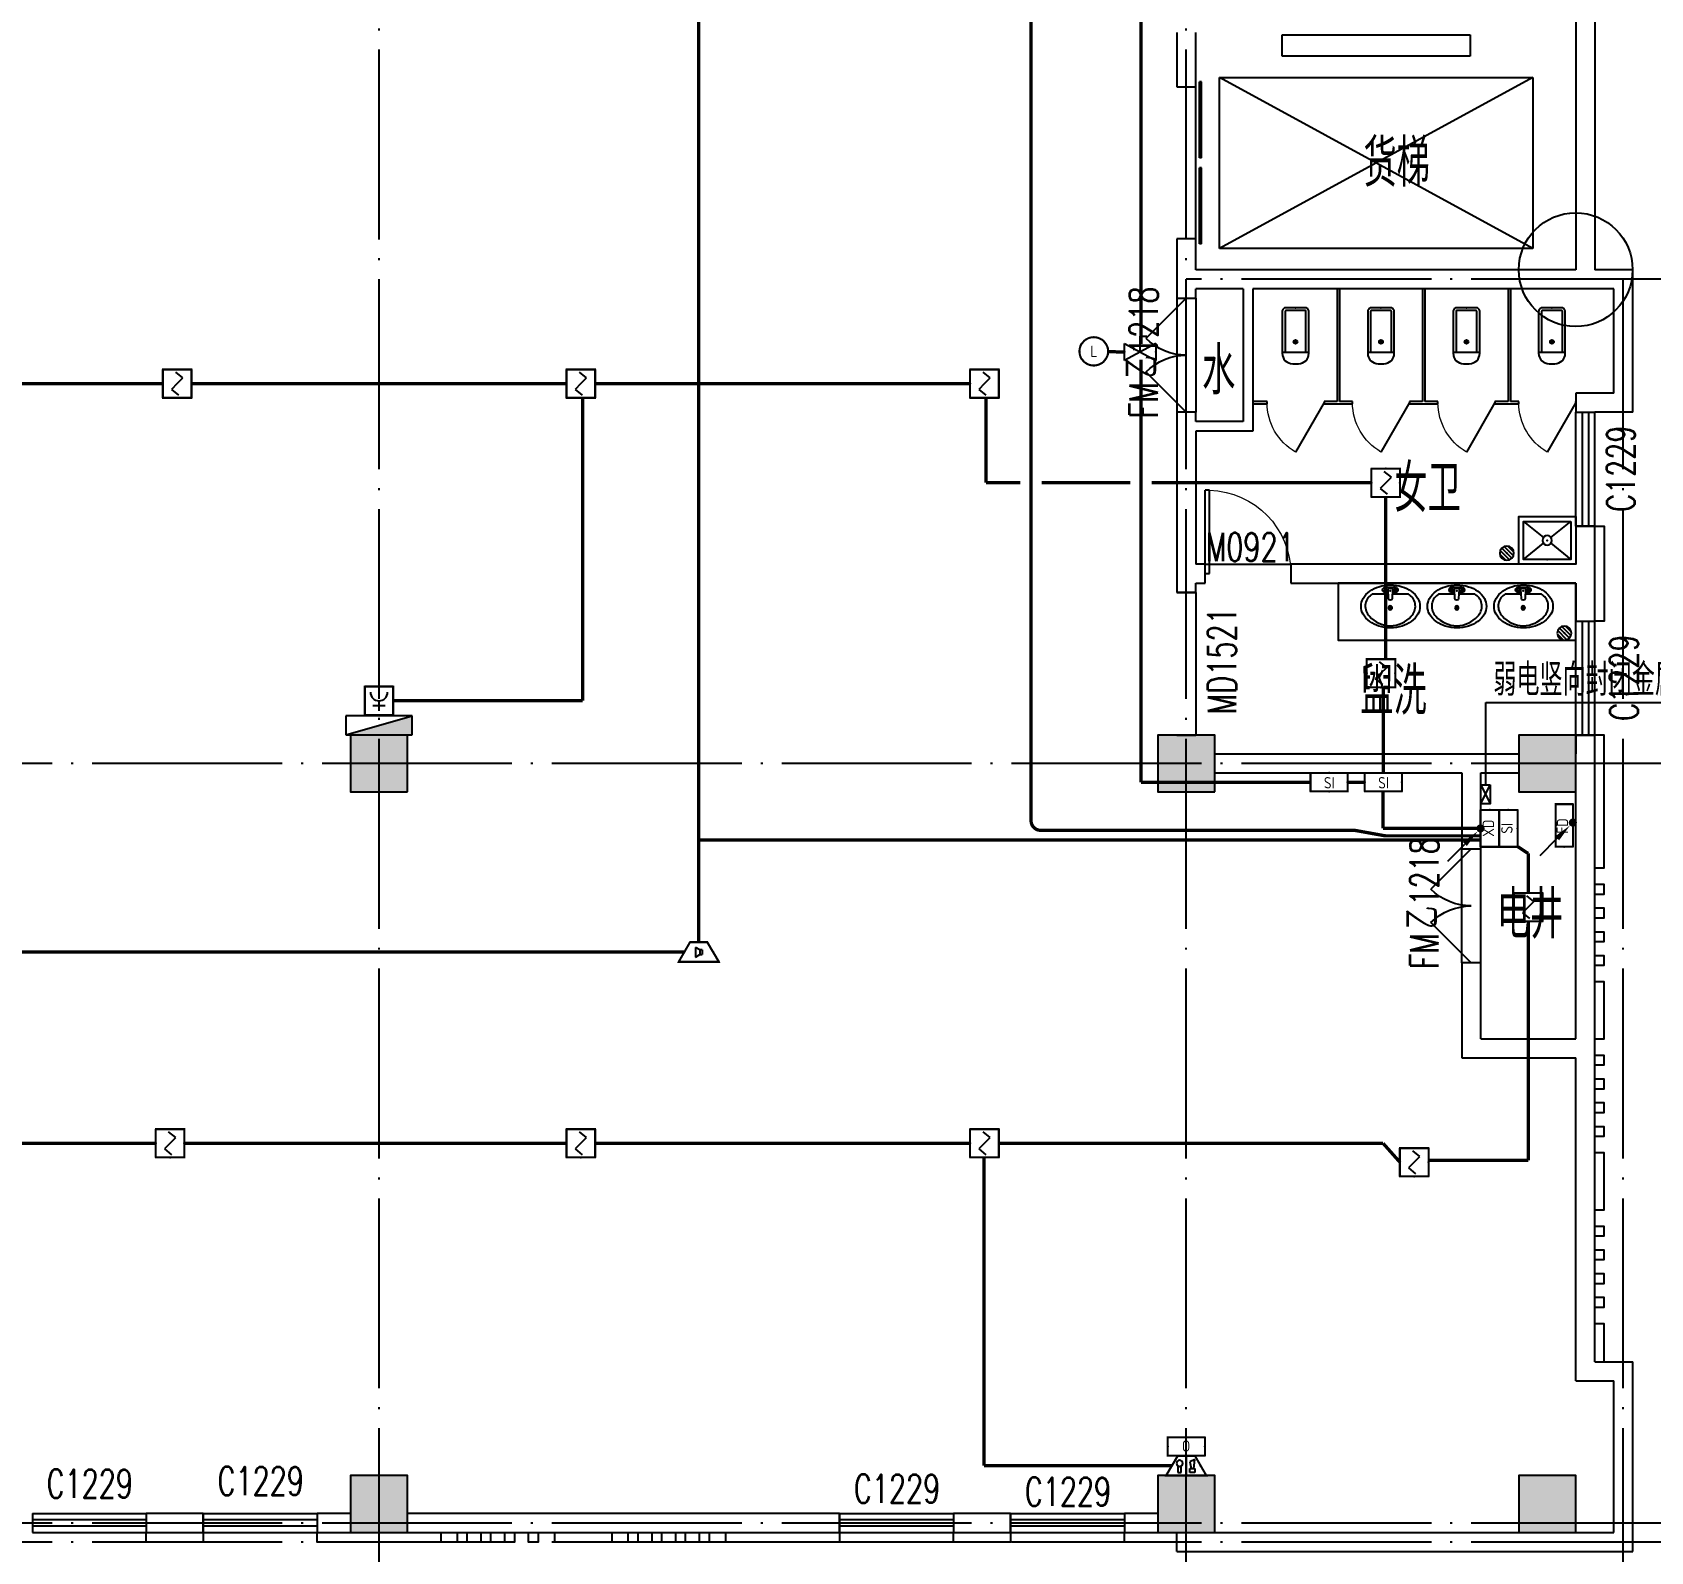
# Model space of a CAD drawing. Extents: x -124594 to 516503, y -3148 to 203159.
# Drawn here: x 299708 to 316747, y 17839 to 33839 of the extents above; entities that cross this region are included whole.
import ezdxf
from ezdxf.enums import TextEntityAlignment as Align

# ---------------------------------------------------------------- set-up
doc = ezdxf.new("R2010")
doc.units = 0
doc.header["$LTSCALE"] = 1000
doc.header["$MEASUREMENT"] = 0
doc.linetypes.add('DASH', pattern=[0.35, 0.25, -0.1])
doc.linetypes.add('DOTE', pattern=[2.42, 2, -0.2, 0.02, -0.2])
for name, color, linetype in [('COLUMN', 9, 'Continuous'), ('DOOR_FIRE', 4, 'Continuous'), ('DOOR_FIRE_TEXT', 7, 'Continuous'), ('EQUIP-消防', 3, 'Continuous'), ('EQUIP-通讯', 3, 'Continuous'), ('EQUIP_消火栓', 7, 'Continuous'), ('J-AXIS-轴线', 1, 'DOTE'), ('J-DOOR-窗', 8, 'Continuous'), ('J-DOOR-门', 8, 'Continuous'), ('J-FLOR-洞口', 4, 'Continuous'), ('J-FURN-厨卫', 253, 'Continuous'), ('J-STAIR-电梯', 142, 'Continuous'), ('J-WALL-墙体', 2, 'Continuous'), ('LATRINE', 8, 'Continuous'), ('LWIRE', 4, 'Continuous'), ('PUB_HATCH', 8, 'Continuous'), ('PUB_TEXT', 7, 'Continuous'), ('TEL_LEAD', 3, 'Continuous'), ('WINDOW_TEXT', 7, 'Continuous'), ('WIRE-消防', 222, 'Continuous'), ('WIRE-消防广播', 4, 'TG_BC'), ('WIRE-消防电话', 4, 'TG_F'), ('装饰柱', 7, 'Continuous')]:
    doc.layers.add(name, color=color, linetype=linetype)
doc.layers.add('建筑底图', color=8, linetype='Continuous', lineweight=5)
doc.styles.add('_TCH_DIM', font='SIMPLEX', dxfattribs={"bigfont": 'GBCBIG'})
doc.styles.add('_TCH_WINDOW', font='SIMPLEX', dxfattribs={"height": 3.5, "bigfont": 'GBCBIG'})
doc.styles.add('_TEL_ATTDEF', font='GBENOR', dxfattribs={"width": 0.8, "height": 3, "bigfont": 'GBCBIG'})
doc.styles.add('_TEL_DIM', font='SIMPLEX', dxfattribs={"width": 0.8, "height": 3.5, "bigfont": 'HZTXT'})
doc.styles.add('HZ', font='simplex.shx', dxfattribs={"width": 0.7, "bigfont": 'hztxt.shx'})
doc.styles.get("Standard").update_dxf_attribs({"font": 'gbenor.shx', "bigfont": 'gbcbig.shx'})
doc.styles.add('TG_LINETYPE', font='SIMPLEX', dxfattribs={"width": 0.8, "height": 3, "bigfont": 'HZTXT'})
doc.linetypes.add('TG_BC', pattern='A,2,-0.85,["BC",TG_LINETYPE,S=0.1,R=0,X=-0.65,Y=-0.15],0', length=2.85)
doc.linetypes.add('TG_F', pattern='A,2,-0.4,["F",TG_LINETYPE,S=0.1,R=0,X=-0.28,Y=-0.15],0', length=2.4)

# ---------------------------------------------------------------- blocks, each defined once
blk = doc.blocks.new('$DorLib2D$00000116')
at = {"color": 0}
for p, q in [((-0.5, 0), (-0.146, 0.354)), ((0.5, 0), (0.146, 0.354))]:
    blk.add_line(p, q, dxfattribs=at)
for centre, start, end in [((-0.5, 0), 0, 45), ((0.5, 0), 135, 180)]:
    blk.add_arc(centre, 0.5, start, end, dxfattribs=at)
blk = doc.blocks.new('_FZH')
blk.add_lwpolyline([(-0.5, -0.5), (0.5, -0.5), (0.5, 0.5), (-0.5, 0.5)], close=True)
at = {"layer": 'PUB_HATCH'}
blk.add_solid([(-0.5, -0.5), (0.5, -0.5), (-0.5, 0.5), (0.5, 0.5)], dxfattribs=at)
blk = doc.blocks.new('$TCHSYS$WIN2D')
for p, q in [((-0.5, 0.5), (0.5, 0.5)), ((-0.5, 0.5), (-0.5, -0.5)), ((0.5, 0.5), (0.5, -0.5)), ((0.5, 0.167), (-0.5, 0.167)), ((0.5, -0.167), (-0.5, -0.167)), ((-0.5, -0.5), (0.5, -0.5))]:
    blk.add_line(p, q)
blk = doc.blocks.new('$DORLIB2D$00000127')
at = {"color": 0}
for points in [[(-0.533, 0.795), (-0.533, 0.69)], [(-0.033, 0.795), (-0.533, 0.795)], [(-0.033, 0.795), (-0.033, 0.69)], [(0.533, 0.795), (0.033, 0.795)], [(0.033, 0.795), (0.033, 0.69)], [(0.533, 0.795), (0.533, 0.69)], [(-0.033, 0.69), (-0.533, 0.69)], [(0.533, 0.69), (0.033, 0.69)], [(0.5, 0.5), (-0.5, 0.5)]]:
    blk.add_lwpolyline(points, dxfattribs=at)
blk = doc.blocks.new('$DorLib2D$00000001')
for p, q in [((0.45, 0.975), (0.5, 0.975)), ((0.45, 0), (0.45, 0.975)), ((0.5, 0), (0.5, 0.975)), ((0.5, 0), (0.45, 0))]:
    blk.add_line(p, q)
at = {"lineweight": 13}
blk.add_arc((0.475, 0), 0.975, 91.4693, 180, dxfattribs=at)
blk = doc.blocks.new('$lvtry$00000196')
at = {"color": 0}
for points in [[(219, -385, 0.106486), (289, -308, 0.130324), (310, -225, 0.130324), (289, -143, 0.106486), (219, -66, 0.084172), (123, -18, 0.073176), (0, 0, 0.073176), (-123, -18, 0.084172), (-219, -66, 0.106486), (-289, -143, 0.130324), (-310, -225, 0.130324), (-289, -308, 0.106486), (-219, -385, 0.084172), (-123, -433, 0.073176), (0, -451, 0.073176), (123, -433, 0.084172)], [(-22, -44), (-17, -142, 1), (21, -142), (26, -44, 0.493794)]]:
    blk.add_lwpolyline(points, format="xyb", close=True, dxfattribs=at)
for points in [[(-218, -329, -0.467303), (-199, -103, -0.154885), (-179, -96), (-17, -96, -0.154885)], [(21, -96), (183, -96, -0.154885), (203, -103, -0.467303), (222, -329, -0.210278), (2, -430, -0.210278), (-218, -329, -0.467303)]]:
    blk.add_lwpolyline(points, format="xyb", dxfattribs=at)
for points in [[(-52, -25), (56, -25)], [(-52, -78), (-20, -78)], [(24, -78), (56, -78)]]:
    blk.add_lwpolyline(points, dxfattribs=at)
for centre, radius in [((-52, -52), 19.4), ((-52, -52), 12.6), ((56, -52), 19.4), ((56, -52), 12.6), ((2, -241), 19.7), ((2, -241), 14.7)]:
    blk.add_circle(centre, radius, dxfattribs=at)
for centre, start, end in [((-52, -52), 90, 270), ((56, -52), 270, 90)]:
    blk.add_arc(centre, 26.5, start, end, dxfattribs=at)
for p in [(2, -62), (2, -241)]:
    blk.add_point(p, dxfattribs=at)
blk = doc.blocks.new('$lvtry$00000171')
for p, q in [((-74, 11), (-11, 74)), ((-70, -27), (27, 70)), ((-53, -53), (53, 53)), ((-27, -70), (70, 27)), ((11, -74), (74, -11))]:
    blk.add_line(p, q)
blk.add_circle((0, 0), 75)
blk.add_point((0, 0))
blk = doc.blocks.new('$lvtry$00000191')
at = {"color": 0}
for p, q in [((-250, -50, 0), (-39, -219, 0)), ((39, -219, 0), (250, -50, 0)), ((-250, -450, 0), (-39, -281, 0)), ((39, -281, 0), (250, -450, 0))]:
    blk.add_line(p, q, dxfattribs=at)
at = {"color": 0, "elevation": 0}
for points in [[(300, -500), (300, 0), (-300, 0), (-300, -500)], [(250, -450), (250, -50), (-250, -50), (-250, -450)]]:
    blk.add_lwpolyline(points, close=True, dxfattribs=at)
at = {"color": 0}
blk.add_circle((0, -250, 0), 50, dxfattribs=at)
for p in [(0, -50, 0), (0, -250, 0)]:
    blk.add_point(p, dxfattribs=at)
blk = doc.blocks.new('$lvtry$00000202')
at = {"color": 0}
for p, q in [((-110, -40, 0), (-110, -470, 0)), ((100, -30, 0), (-100, -30, 0)), ((110, -470, 0), (110, -40, 0)), ((140, -470, 0), (-140, -470, 0))]:
    blk.add_line(p, q, dxfattribs=at)
at = {"color": 0, "elevation": 0}
blk.add_lwpolyline([(140, -40, 0.414214), (100, 0), (-100, 0, 0.414214), (-140, -40), (-140, -480, 0.414214), (-30, -590), (30, -590, 0.414214), (140, -480)], format="xyb", close=True, dxfattribs=at)
at = {"color": 0}
blk.add_circle((0, -359, 0), 20, dxfattribs=at)
for centre, start, end in [((-100, -40, 0), 90, 180), ((100, -40, 0), 0, 90)]:
    blk.add_arc(centre, 10, start, end, dxfattribs=at)
for p in [(0, 0, 0), (0, -359, 0)]:
    blk.add_point(p, dxfattribs=at)
blk = doc.blocks.new('$TCHSYS$APDOOR2D')
blk.add_line((0.5, 0), (0, 0.866))
at = {"lineweight": 13}
blk.add_arc((0.5, 0), 1, 120, 180, dxfattribs=at)
blk = doc.blocks.new('HASGGEWS')
at = {"layer": 'DOOR_FIRE', "color": 8}
for p, q in [((314758.3, 100690.8, 300), (314758.3, 101890.8, 300)), ((314958.3, 100690.8, 300), (314958.3, 101890.8, 300))]:
    blk.add_line(p, q, dxfattribs=at)
at = {"layer": 'J-AXIS-轴线', "color": 8}
for p, q in [((303358.3, 93790.8), (303358.3, 119790.8)), ((311858.3, 93790.8), (311858.3, 119790.8)), ((316858.3, 107890.8), (311858.3, 107890.8)), ((316458.3, 93790.8), (316458.3, 107890.8)), ((316858.3, 102790.8), (268358.3, 102790.8)), ((316858.3, 94790.8), (268358.3, 94790.8)), ((316858.3, 94590.8), (268358.3, 94590.8))]:
    blk.add_line(p, q, dxfattribs=at)
at = {"layer": 'J-DOOR-窗', "color": 8}
for p, q in [((311758.3, 107690.8, 300), (311758.3, 106490.8, 300)), ((311958.3, 107690.8, 300), (311958.3, 106490.8, 300))]:
    blk.add_line(p, q, dxfattribs=at)
at = {"layer": 'J-DOOR-门', "color": 8}
blk.add_line((312058.3, 104890.8), (312958.3, 104890.8), dxfattribs=at)
at = {"layer": 'J-FLOR-洞口', "color": 8, "linetype": 'DASH'}
for p, q in [((311958.3, 104590.8), (311758.3, 104590.8)), ((311758.3, 103090.8), (311958.3, 103090.8))]:
    blk.add_line(p, q, dxfattribs=at)
at = {"layer": 'J-FLOR-洞口', "color": 8}
blk.add_line((311958.3, 104590.8), (311958.3, 103090.8), dxfattribs=at)
at = {"layer": 'J-FURN-厨卫', "color": 8}
blk.add_lwpolyline([(315958.3, 104690.8), (313458.3, 104690.8), (313458.3, 104090.8), (315958.3, 104090.8)], close=True, dxfattribs=at)
at = {"layer": 'J-STAIR-电梯', "color": 8}
for p, q in [((312868.3, 110240.8), (312868.3, 110465.8)), ((312868.3, 110465.8), (314848.3, 110465.8)), ((314848.3, 110465.8), (314848.3, 110240.8)), ((314848.3, 110240.8), (312868.3, 110240.8)), ((312208.3, 108215.8), (312208.3, 110015.8)), ((312208.3, 110015.8), (315508.3, 110015.8)), ((315508.3, 110015.8), (312208.3, 108215.8)), ((315508.3, 108215.8), (312208.3, 110015.8)), ((315508.3, 110015.8), (315508.3, 108215.8)), ((315508.3, 108215.8), (312208.3, 108215.8))]:
    blk.add_line(p, q, dxfattribs=at)
at = {"layer": 'J-WALL-墙体', "color": 8}
for p, q in [((316158.3, 110790.8), (316158.3, 107990.8)), ((315958.3, 110690.8), (315958.3, 107990.8)), ((311758.3, 110490.8), (311758.3, 109915.8)), ((311958.3, 109915.8), (311958.3, 110490.8)), ((311758.3, 109915.8), (311958.3, 109915.8)), ((311958.3, 108315.8), (311758.3, 108315.8)), ((311758.3, 108315.8), (311758.3, 107890.8)), ((311958.3, 107990.8), (311958.3, 108315.8)), ((311758.3, 107890.8), (311758.3, 107690.8)), ((312458.3, 107990.8), (311958.3, 107990.8)), ((315958.3, 107990.8), (312458.3, 107990.8)), ((316558.3, 107990.8), (316158.3, 107990.8)), ((316558.3, 106490.8), (316558.3, 107990.8)), ((311758.3, 107690.8), (311958.3, 107690.8)), ((311958.3, 107690.8), (311958.3, 107790.8)), ((312458.3, 107790.8), (311958.3, 107790.8)), ((312458.3, 107790.8), (312458.3, 106390.8)), ((316058.3, 107790.8), (312558.3, 107790.8)), ((312558.3, 107790.8), (312558.3, 106290.8)), ((316358.3, 107790.8), (316058.3, 107790.8)), ((316358.3, 106690.8), (316358.3, 107790.8)), ((316358.3, 106690.8), (315958.3, 106690.8)), ((315958.3, 106690.8), (315958.3, 106490.8)), ((311958.3, 106490.8), (311758.3, 106490.8)), ((311758.3, 106490.8), (311758.3, 106390.8)), ((311758.3, 106390.8), (311758.3, 104790.8)), ((311958.3, 106390.8), (311958.3, 106490.8)), ((312458.3, 106390.8), (311958.3, 106390.8)), ((315958.3, 106490.8), (316158.3, 106490.8)), ((316558.3, 106490.8), (316158.3, 106490.8)), ((312558.3, 106290.8), (311958.3, 106290.8)), ((311958.3, 106290.8), (311958.3, 104890.8)), ((316158.3, 105290.8), (315958.3, 105290.8)), ((315958.3, 105290.8), (315958.3, 104890.8)), ((316158.3, 104790.8), (316158.3, 105290.8)), ((311758.3, 104790.8), (311758.3, 104590.8)), ((312058.3, 104890.8), (311958.3, 104890.8)), ((312058.3, 104690.8), (312058.3, 104890.8)), ((315958.3, 104890.8), (312958.3, 104890.8)), ((312958.3, 104890.8), (312958.3, 104690.8)), ((316158.3, 104290.8), (316158.3, 104790.8)), ((311958.3, 104690.8), (312058.3, 104690.8)), ((311958.3, 104590.8), (311958.3, 104690.8)), ((312958.3, 104690.8), (315958.3, 104690.8)), ((315958.3, 104690.8), (315958.3, 104290.8)), ((311758.3, 104590.8), (311958.3, 104590.8)), ((315958.3, 104290.8), (316158.3, 104290.8)), ((316158.3, 103090.8), (315958.3, 103090.8)), ((315958.3, 103090.8), (315958.3, 102890.8)), ((316158.3, 102790.8), (316158.3, 103090.8)), ((312158.3, 102890.8), (314858.3, 102890.8)), ((314858.3, 102890.8), (315358.3, 102890.8)), ((316158.3, 99790.8), (316158.3, 102790.8)), ((312158.3, 102690.8), (314758.3, 102690.8)), ((314758.3, 102690.8), (314758.3, 101890.8)), ((314958.3, 101890.8), (314958.3, 102690.8)), ((314958.3, 102690.8), (315358.3, 102690.8)), ((315958.3, 99890.8), (315958.3, 102690.8)), ((314758.3, 101890.8), (314958.3, 101890.8)), ((314958.3, 100690.8), (314758.3, 100690.8)), ((314758.3, 100690.8), (314758.3, 99690.8)), ((314958.3, 99890.8), (314958.3, 100690.8)), ((314958.3, 99890.8), (315958.3, 99890.8)), ((314758.3, 99690.8), (315958.3, 99690.8)), ((315958.3, 96290.8), (315958.3, 99690.8)), ((316158.3, 96490.8), (316158.3, 99790.8)), ((316158.3, 96490.8), (316558.3, 96490.8)), ((316558.3, 94490.8), (316558.3, 96490.8)), ((315958.3, 96290.8), (316358.3, 96290.8)), ((316358.3, 94690.8), (316358.3, 96290.8)), ((301508.3, 94890.8), (300908.3, 94890.8)), ((300908.3, 94890.8), (300908.3, 94690.8)), ((301508.3, 94690.8), (301508.3, 94890.8)), ((303058.3, 94890.8), (302708.3, 94890.8)), ((302708.3, 94890.8), (302708.3, 94690.8)), ((308208.3, 94890.8), (303658.3, 94890.8)), ((308208.3, 94690.8), (308208.3, 94890.8)), ((310008.3, 94890.8), (309408.3, 94890.8)), ((309408.3, 94890.8), (309408.3, 94690.8)), ((310008.3, 94690.8), (310008.3, 94890.8)), ((311558.3, 94890.8), (311208.3, 94890.8)), ((311208.3, 94890.8), (311208.3, 94690.8)), ((300908.3, 94690.8), (301508.3, 94690.8)), ((302708.3, 94690.8), (303058.3, 94690.8)), ((303658.3, 94690.8), (308208.3, 94690.8)), ((309408.3, 94690.8), (310008.3, 94690.8)), ((311208.3, 94690.8), (311558.3, 94690.8)), ((311758.3, 94490.8), (311758.3, 94690.8)), ((311958.3, 94690.8), (316358.3, 94690.8)), ((311758.3, 94490.8), (316558.3, 94490.8))]:
    blk.add_line(p, q, dxfattribs=at)
at = {"layer": 'LATRINE', "color": 8}
for p, q in [((313445.8, 107790.8), (313445.8, 106603.3)), ((313470.8, 107790.8), (313445.8, 107790.8)), ((313470.8, 107790.8), (313470.8, 106603.3)), ((314345.8, 107790.8), (314345.8, 106603.3)), ((314370.8, 107790.8), (314345.8, 107790.8)), ((314370.8, 107790.8), (314370.8, 106603.3)), ((315245.8, 107790.8), (315245.8, 106603.3)), ((315270.8, 107790.8), (315245.8, 107790.8)), ((315270.8, 107790.8), (315270.8, 106603.3)), ((312708.3, 106603.3), (312558.3, 106603.3)), ((312558.3, 106603.3), (312558.3, 106578.3)), ((312558.3, 106578.3), (312708.3, 106578.3)), ((312708.3, 106578.3), (312708.3, 106603.3)), ((313445.8, 106603.3), (313308.3, 106603.3)), ((313308.3, 106603.3), (313308.3, 106578.3)), ((313308.3, 106578.3), (313458.3, 106578.3)), ((313458.3, 106578.3), (313608.3, 106578.3)), ((313608.3, 106603.3), (313470.8, 106603.3)), ((313608.3, 106578.3), (313608.3, 106603.3)), ((314345.8, 106603.3), (314208.3, 106603.3)), ((314208.3, 106603.3), (314208.3, 106578.3)), ((314208.3, 106578.3), (314358.3, 106578.3)), ((314358.3, 106578.3), (314508.3, 106578.3)), ((314508.3, 106603.3), (314370.8, 106603.3)), ((314508.3, 106578.3), (314508.3, 106603.3)), ((315245.8, 106603.3), (315108.3, 106603.3)), ((315108.3, 106603.3), (315108.3, 106578.3)), ((315108.3, 106578.3), (315258.3, 106578.3)), ((315258.3, 106578.3), (315358.3, 106578.3)), ((315358.3, 106603.3), (315270.8, 106603.3)), ((315358.3, 106578.3), (315358.3, 106603.3)), ((315958.3, 106578.3), (315958.3, 106603.3))]:
    blk.add_line(p, q, dxfattribs=at)
at = {"layer": '装饰柱', "color": 8}
for points in [[(316158.3, 105290.8), (316258.3, 105290.8), (316258.3, 104290.8), (316158.3, 104290.8)], [(316158.3, 101690.8), (316258.3, 101690.8), (316258.3, 103090.8), (316158.3, 103090.8)], [(316158.3, 101415.8), (316258.3, 101415.8), (316258.3, 101515.8), (316158.3, 101515.8)], [(316158.3, 101165.8), (316258.3, 101165.8), (316258.3, 101265.8), (316158.3, 101265.8)], [(316158.3, 100915.8), (316258.3, 100915.8), (316258.3, 101015.8), (316158.3, 101015.8)], [(316158.3, 100665.8), (316258.3, 100665.8), (316258.3, 100765.8), (316158.3, 100765.8)], [(316158.3, 99890.8), (316258.3, 99890.8), (316258.3, 100490.8), (316158.3, 100490.8)], [(316158.3, 99890.8), (316258.3, 99890.8), (316258.3, 100290.8), (316258.3, 100290.8)], [(316158.3, 99615.8), (316258.3, 99615.8), (316258.3, 99715.8), (316158.3, 99715.8)], [(316158.3, 99365.8), (316258.3, 99365.8), (316258.3, 99465.8), (316158.3, 99465.8)], [(316158.3, 99115.8), (316258.3, 99115.8), (316258.3, 99215.8), (316158.3, 99215.8)], [(316158.3, 98865.8), (316258.3, 98865.8), (316258.3, 98965.8), (316158.3, 98965.8)], [(316158.3, 98090.8), (316258.3, 98090.8), (316258.3, 98690.8), (316158.3, 98690.8)], [(316158.3, 97815.8), (316258.3, 97815.8), (316258.3, 97915.8), (316158.3, 97915.8)], [(316158.3, 97565.8), (316258.3, 97565.8), (316258.3, 97665.8), (316158.3, 97665.8)], [(316158.3, 97315.8), (316258.3, 97315.8), (316258.3, 97415.8), (316158.3, 97415.8)], [(316158.3, 97065.8), (316258.3, 97065.8), (316258.3, 97165.8), (316158.3, 97165.8)], [(316258.3, 96490.8), (316258.3, 96890.8), (316158.3, 96890.8)], [(301508.3, 94690.8), (301508.3, 94590.8), (300908.3, 94590.8), (300908.3, 94690.8)], [(304008.3, 94690.8), (304008.3, 94590.8), (302708.3, 94590.8), (302708.3, 94690.8)], [(304283.3, 94690.8), (304283.3, 94590.8), (304183.3, 94590.8), (304183.3, 94690.8)], [(304533.3, 94690.8), (304533.3, 94590.8), (304433.3, 94590.8), (304433.3, 94690.8)], [(304783.3, 94690.8), (304783.3, 94590.8), (304683.3, 94590.8), (304683.3, 94690.8)], [(305033.3, 94690.8), (305033.3, 94590.8), (304933.3, 94590.8), (304933.3, 94690.8)], [(305808.3, 94690.8), (305808.3, 94590.8), (305208.3, 94590.8), (305208.3, 94690.8)], [(306083.3, 94690.8), (306083.3, 94590.8), (305983.3, 94590.8), (305983.3, 94690.8)], [(306333.3, 94690.8), (306333.3, 94590.8), (306233.3, 94590.8), (306233.3, 94690.8)], [(306583.3, 94690.8), (306583.3, 94590.8), (306483.3, 94590.8), (306483.3, 94690.8)], [(306833.3, 94690.8), (306833.3, 94590.8), (306733.3, 94590.8), (306733.3, 94690.8)], [(308208.3, 94690.8), (308208.3, 94590.8), (307008.3, 94590.8), (307008.3, 94690.8)], [(310008.3, 94690.8), (310008.3, 94590.8), (309408.3, 94590.8), (309408.3, 94690.8)], [(311758.3, 94590.8), (311758.3, 94590.8), (311208.3, 94590.8), (311208.3, 94690.8)]]:
    blk.add_lwpolyline(points, dxfattribs=at)
at = {"layer": 'COLUMN', "color": 8, "xscale": 600, "yscale": 600, "zscale": 600, "rotation": 90}
for p in [(303358.3, 102790.8), (311858.3, 102790.8), (315658.3, 102790.8), (303358.3, 94990.8), (311858.3, 94990.8), (315658.3, 94990.8)]:
    blk.add_blockref('_FZH', p, dxfattribs=at)
at = {"layer": 'DOOR_FIRE', "color": 8, "xscale": -1200, "yscale": 1200, "zscale": 200, "rotation": 90}
blk.add_blockref('$DorLib2D$00000116', (314858.3, 101290.8), dxfattribs=at)
at = {"layer": 'J-DOOR-窗', "color": 8, "xscale": 1200, "yscale": -1200, "zscale": 200, "rotation": 270}
blk.add_blockref('$DorLib2D$00000116', (311858.3, 107090.8), dxfattribs=at)
at = {"layer": 'J-DOOR-窗', "color": 8}
ref = blk.add_blockref('$TCHSYS$WIN2D', (316058.3, 105890.8), dxfattribs=dict(at, xscale=1200, yscale=200, zscale=200, rotation=90))
ref.add_attrib('A', 'C1229', (316582.1, 105440.8), dxfattribs={"layer": 'WINDOW_TEXT', "color": 8, "height": 297.5, "rotation": 90, "style": '_TCH_WINDOW', "width": 0.705882})
ref = blk.add_blockref('$TCHSYS$WIN2D', (316058.3, 103690.8), dxfattribs=dict(at, xscale=1200, yscale=200, zscale=200, rotation=90))
ref.add_attrib('A', 'C1229', (316615.4, 103240.8), dxfattribs={"layer": 'WINDOW_TEXT', "color": 8, "height": 297.5, "rotation": 90, "style": '_TCH_WINDOW', "width": 0.705882})
ref = blk.add_blockref('$TCHSYS$WIN2D', (300308.3, 94790.8), dxfattribs=dict(at, xscale=1200, yscale=200, zscale=200))
ref.add_attrib('A', 'C1229', (299858.3, 95057.7), dxfattribs={"layer": 'WINDOW_TEXT', "color": 8, "height": 297.5, "style": '_TCH_WINDOW', "width": 0.705882})
ref = blk.add_blockref('$TCHSYS$WIN2D', (302108.3, 94790.8), dxfattribs=dict(at, xscale=1200, yscale=200, zscale=200))
ref.add_attrib('A', 'C1229', (301658.3, 95086.4), dxfattribs={"layer": 'WINDOW_TEXT', "color": 8, "height": 297.5, "style": '_TCH_WINDOW', "width": 0.705882})
ref = blk.add_blockref('$TCHSYS$WIN2D', (308808.3, 94790.8), dxfattribs=dict(at, xscale=1200, yscale=200, zscale=200))
ref.add_attrib('A', 'C1229', (308358.3, 95005.2), dxfattribs={"layer": 'WINDOW_TEXT', "color": 8, "height": 297.5, "style": '_TCH_WINDOW', "width": 0.705882})
ref = blk.add_blockref('$TCHSYS$WIN2D', (310608.3, 94790.8), dxfattribs=dict(at, xscale=1200, yscale=200, zscale=200))
ref.add_attrib('A', 'C1229', (310158.3, 94973.1), dxfattribs={"layer": 'WINDOW_TEXT', "color": 8, "height": 297.5, "style": '_TCH_WINDOW', "width": 0.705882})
at = {"layer": 'J-DOOR-门', "color": 8, "xscale": 1600, "yscale": 200, "zscale": 200, "rotation": 270}
blk.add_blockref('$DORLIB2D$00000127', (311858.3, 109115.8), dxfattribs=at)
at = {"layer": 'J-DOOR-门', "color": 8}
ref = blk.add_blockref('$DorLib2D$00000001', (312508.3, 104790.8), dxfattribs=dict(at, xscale=-900, yscale=900, zscale=200))
ref.add_attrib('A', 'M0921', (312063.3, 104921.4), dxfattribs={"layer": 'WINDOW_TEXT', "color": 8, "height": 297.5, "style": '_TCH_WINDOW', "width": 0.705882})
at = {"layer": 'J-FURN-厨卫', "color": 8}
for p in [(313008.3, 107590.8), (313908.3, 107590.8), (314808.3, 107590.8), (315708.3, 107590.8)]:
    blk.add_blockref('$lvtry$00000202', p, dxfattribs=at)
at = {"layer": 'J-FURN-厨卫', "color": 8, "yscale": -1}
blk.add_blockref('$lvtry$00000191', (315658.3, 104890.8), dxfattribs=at)
at = {"layer": 'J-FURN-厨卫', "color": 8, "yscale": -1, "rotation": 180}
for name, p in [('$lvtry$00000171', (315233.1, 105005.7)), ('$lvtry$00000196', (314008.3, 104670.8)), ('$lvtry$00000196', (314708.3, 104670.8)), ('$lvtry$00000196', (315408.3, 104670.8)), ('$lvtry$00000171', (315839.6, 104162.9))]:
    blk.add_blockref(name, p, dxfattribs=at)
at = {"layer": 'LATRINE', "color": 8, "xscale": 600, "yscale": -600, "zscale": 25}
for p in [(313008.3, 106590.8), (313908.3, 106590.8), (314808.3, 106590.8), (315658.3, 106590.8)]:
    blk.add_blockref('$TCHSYS$APDOOR2D', p, dxfattribs=at)
at = {"layer": 'DOOR_FIRE_TEXT', "color": 8, "style": '_TCH_WINDOW', "width": 0.705882}
for s, p in [('1218', (311557.6, 107093.7)), ('FM', (311557.6, 106427.9)), ('1218', (314513, 101293.7)), ('FM', (314513, 100627.9))]:
    blk.add_text(s, height=297.5, rotation=90, dxfattribs=at).set_placement(p)
at = {"layer": 'DOOR_FIRE_TEXT', "color": 8, "style": '_TCH_WINDOW'}
for p in [(311557.6, 106847.9), (314513, 101047.9)]:
    blk.add_text('乙', height=337.6, rotation=90, dxfattribs=at).set_placement(p)
at = {"layer": 'PUB_TEXT', "color": 8, "style": 'HZ', "width": 0.7}
for s, p in [('货梯', (313723.3, 108864.5)), ('水', (312024.8, 106677.5)), ('女卫', (314048.5, 105436.6)), ('盥洗', (313690.1, 103304.4)), ('电井', (315128, 100949.5))]:
    blk.add_text(s, height=500, dxfattribs=at).set_placement(p)
at = {"layer": 'WINDOW_TEXT', "color": 8, "style": '_TCH_WINDOW', "width": 0.705882}
blk.add_text('MD1521', height=297.5, rotation=90, dxfattribs=at).set_placement((312382.1, 103310.8))
blk = doc.blocks.new('$Equip$00002649')
for p, q in [((-0.5, 0.5), (-0.5, -0.5)), ((0.5, 0.5), (-0.5, 0.5)), ((-0.2, 0.2), (0.05, 0.4)), ((0, 0), (-0.2, 0.2)), ((0, 0), (0.2, -0.2)), ((0.5, -0.5), (0.5, 0.5)), ((-0.5, -0.5), (0.5, -0.5)), ((0.2, -0.2), (-0.05, -0.4))]:
    blk.add_line(p, q)
at = {"const_width": 0.0667}
blk.add_lwpolyline([(-0.5, 0.5), (0.5, 0.5), (0.5, -0.5), (-0.5, -0.5), (-0.5, 0.5), (0.5, 0.5)], dxfattribs=at)
for p in [(-0.5, 0), (0, 0.5), (0.5, 0), (0, -0.5)]:
    blk.add_point(p)
at = {"color": 7, "flags": 1}
for tag, height, p in [('A', 0.00002, (0, 0)), ('B', 0.4, (0.762, -0.208))]:
    blk.add_attdef(tag, text='', height=height, dxfattribs=at).set_placement(p, align=Align.MIDDLE_CENTER)
blk = doc.blocks.new('$equip$00003125')
for p, q in [((-0.65, 0.65), (-0.65, 0)), ((0.65, 0.65), (-0.65, 0.65)), ((0.65, 0), (0.65, 0.65)), ((-0.65, 0), (0.65, 0))]:
    blk.add_line(p, q)
at = {"const_width": 0.0667}
blk.add_lwpolyline([(-0.65, 0.65), (-0.65, 0), (0.65, 0), (0.65, 0.65), (-0.65, 0.65), (-0.65, 0)], dxfattribs=at)
for p in [(0, 0.65), (-0.65, 0.325), (0, 0), (0.65, 0.325)]:
    blk.add_point(p)
at = {"color": 7}
blk.add_attdef('$TEXT$', text='', height=0.4, dxfattribs=at).set_placement((0.006, 0.343), align=Align.MIDDLE_CENTER)
at = {"color": 7, "flags": 1}
for tag, p in [('A', (0, 0)), ('B', (0.905, 0.246))]:
    blk.add_attdef(tag, text='', height=0.4, dxfattribs=at).set_placement(p, align=Align.MIDDLE_CENTER)
blk = doc.blocks.new('$equip$00002679')
for p, q in [((-0.3, 0.699), (-0.703, 0)), ((-0.264, 0.249), (-0.304, 0.569)), ((-0.304, 0.569), (-0.128, 0.489)), ((0.3, 0.699), (-0.3, 0.699)), ((0.3, 0.699), (-0.3, 0.699)), ((0, 0.699), (0, 0)), ((0.703, 0), (0.3, 0.699)), ((-0.703, 0), (0.703, 0)), ((-0.304, 0.249), (-0.304, 0.113)), ((-0.128, 0.249), (-0.304, 0.249)), ((-0.304, 0.113), (-0.128, 0.113)), ((-0.128, 0.489), (-0.168, 0.249)), ((-0.128, 0.113), (-0.128, 0.249)), ((0.174, 0.11), (0.174, 0.338)), ((0.294, 0.11), (0.174, 0.11)), ((0.294, 0.338), (0.294, 0.11))]:
    blk.add_line(p, q)
at = {"const_width": 0.0667}
for points in [[(-0.299, 0.699), (0.301, 0.699), (0.703, 0), (-0.702, 0), (-0.299, 0.699), (0.301, 0.699)], [(-0.3, 0.699), (0.3, 0.699), (0.703, 0), (-0.703, 0), (-0.3, 0.699), (0.3, 0.699)]]:
    blk.add_lwpolyline(points, dxfattribs=at)
blk.add_circle((0.234, 0.43), 0.111)
for p in [(0, 0.699), (-0.501, 0.349), (0, 0), (0.502, 0.349)]:
    blk.add_point(p)
at = {"color": 7, "flags": 1}
for tag, height, p in [('A', 0.00002, (0, 0)), ('B', 0.4, (0.961, 0.299))]:
    blk.add_attdef(tag, text='', height=height, dxfattribs=at).set_placement(p, align=Align.MIDDLE_CENTER)
blk = doc.blocks.new('$equip$00002776')
for p, q in [((0.65, 0.65), (-0.65, 0.65)), ((-0.65, 0.65), (-0.65, 0)), ((0.65, 0), (0.65, 0.65)), ((-0.65, 0), (0.65, 0))]:
    blk.add_line(p, q)
at = {"const_width": 0.0667}
blk.add_lwpolyline([(-0.65, 0.65), (-0.65, 0), (0.65, 0), (0.65, 0.65), (-0.65, 0.65), (-0.65, 0)], dxfattribs=at)
for p in [(0, 0.65), (-0.65, 0.325), (0, 0), (0.65, 0.325)]:
    blk.add_point(p)
at = {"color": 7}
blk.add_attdef('$TEXT$', text='', height=0.4, dxfattribs=at).set_placement((0.006, 0.343), align=Align.MIDDLE_CENTER)
at = {"color": 7, "flags": 1}
for tag, p in [('A', (0, 0)), ('B', (0.905, 0.246))]:
    blk.add_attdef(tag, text='', height=0.4, dxfattribs=at).set_placement(p, align=Align.MIDDLE_CENTER)
blk = doc.blocks.new('竖向桥架200')
for p, q in [((20056, 25914), (19956, 25714)), ((20056, 25714), (19956, 25914))]:
    blk.add_line(p, q)
blk.add_lwpolyline([(19956, 25914), (19956, 25714), (20056, 25714), (20056, 25914)], close=True)
blk = doc.blocks.new('$equip$00002786')
for p, q in [((0.65, 0.65), (-0.65, 0.65)), ((-0.65, 0.65), (-0.65, 0)), ((0.65, 0), (0.65, 0.65)), ((-0.65, 0), (0.65, 0))]:
    blk.add_line(p, q)
at = {"const_width": 0.0667}
blk.add_lwpolyline([(-0.65, 0.65), (0.65, 0.65), (0.65, 0), (-0.65, 0), (-0.65, 0.65), (0.65, 0.65)], dxfattribs=at)
for p in [(0, 0.65), (-0.65, 0.325), (0, 0), (0.65, 0.325)]:
    blk.add_point(p)
at = {"color": 7}
blk.add_attdef('$TEXT$', text='', height=0.4, dxfattribs=at).set_placement((0.006, 0.343), align=Align.MIDDLE_CENTER)
at = {"color": 7, "flags": 1}
for tag, p in [('A', (0, 0)), ('B', (0.905, 0.246))]:
    blk.add_attdef(tag, text='', height=0.4, dxfattribs=at).set_placement(p, align=Align.MIDDLE_CENTER)
blk = doc.blocks.new('$equip$00002677')
for p, q in [((-0.3, 0.699), (-0.703, 0)), ((0.3, 0.699), (-0.3, 0.699)), ((0.703, 0), (0.3, 0.699)), ((-0.703, 0), (0.703, 0)), ((-0.117, 0.421), (-0.117, 0.26)), ((-0.117, 0.421), (-0.036, 0.421)), ((-0.036, 0.26), (-0.117, 0.26)), ((-0.036, 0.421), (0.118, 0.503)), ((-0.036, 0.421), (-0.036, 0.26)), ((0.118, 0.173), (-0.036, 0.26)), ((0.118, 0.503), (0.118, 0.173))]:
    blk.add_line(p, q)
at = {"const_width": 0.0667}
blk.add_lwpolyline([(-0.3, 0.699), (0.3, 0.699), (0.703, 0), (-0.703, 0), (-0.3, 0.699), (0.3, 0.699)], dxfattribs=at)
blk.add_lwpolyline([(-0.3, 0.699), (0.3, 0.699), (0.703, 0), (-0.703, 0), (-0.3, 0.699), (0.3, 0.699)], dxfattribs=at)
for p in [(0, 0.699), (-0.501, 0.349), (0, 0), (0.502, 0.349)]:
    blk.add_point(p)
at = {"color": 7, "flags": 1}
for tag, height, p in [('A', 0.00002, (0, 0)), ('B', 0.4, (0.961, 0.299))]:
    blk.add_attdef(tag, text='', height=height, dxfattribs=at).set_placement(p, align=Align.MIDDLE_CENTER)
blk = doc.blocks.new('$equip$00002555')
for p, q in [((-0.75, 0.3), (-0.75, -0.3)), ((0.75, 0.3), (-0.75, 0.3)), ((0.75, -0.3), (0.75, 0.3)), ((-0.75, -0.3), (0.75, -0.3))]:
    blk.add_line(p, q)
at = {"const_width": 0.0667}
blk.add_lwpolyline([(-0.75, 0.3), (-0.75, -0.3), (0.75, -0.3), (0.75, 0.3), (-0.75, 0.3), (-0.75, -0.3)], dxfattribs=at)
for p in [(-0.75, 0), (0, 0.3), (0.75, 0), (0, -0.3)]:
    blk.add_point(p)
at = {"color": 7, "style": '_TEL_DIM'}
blk.add_attdef('$TEXT$', text='', height=0.4, dxfattribs=at).set_placement((-0.018, 0.002), align=Align.MIDDLE_CENTER)
at = {"color": 7, "style": '_TEL_DIM', "flags": 1}
blk.add_attdef('A', text='', height=0.00002, dxfattribs=at).set_placement((0, 0), align=Align.MIDDLE_CENTER)
blk = doc.blocks.new('$TelecSys$00000081')
for p, q in [((0.104, 0.104), (0.104, 0.104)), ((-1.15, -1.15), (-0.55, -0.55)), ((-0.104, -0.104), (-0.104, -0.104))]:
    blk.add_line(p, q)
at = {"const_width": 0.142}
blk.add_lwpolyline([(0.071, 0, 1), (-0.071, 0, 1)], format="xyb", close=True, dxfattribs=at)
blk.add_solid([(-0.62, -0.48), (-0.48, -0.62), (-0.1, -0.1)])
at = {"width": 0.8, "flags": 9}
blk.add_attdef('A', (0, 0), '', height=0.00002, rotation=180, dxfattribs=at)
blk = doc.blocks.new('$equip$00002656')
for p, q in [((-0.5, 1), (-0.5, 0)), ((0.5, 1), (-0.5, 1)), ((0.5, 0), (0.5, 1)), ((-0.5, 0), (0.5, 0)), ((-0.219, 0.331), (0.222, 0.331)), ((0, 0.5), (0, 0.15))]:
    blk.add_line(p, q)
at = {"const_width": 0.0667}
blk.add_lwpolyline([(-0.5, 1), (0.5, 1), (0.5, 0), (-0.5, 0), (-0.5, 1), (0.5, 1)], dxfattribs=at)
blk.add_arc((0, 0.8), 0.3, 180, 0)
for p in [(0, 1), (-0.5, 0.5), (0, 0), (0.5, 0.5)]:
    blk.add_point(p)
at = {"color": 7, "flags": 1}
for tag, height, p in [('A', 0.00002, (0, 0)), ('B', 0.4, (0.762, 0.292))]:
    blk.add_attdef(tag, text='', height=height, dxfattribs=at).set_placement(p, align=Align.MIDDLE_CENTER)
blk = doc.blocks.new('$equip$00002792')
at = {"const_width": 0.0667}
blk.add_lwpolyline([(-0.5, 0, -1), (0.5, 0, -1), (-0.5, 0, -1.463176)], format="xyb", dxfattribs=at)
blk.add_circle((0, 0), 0.5)
for p in [(-0.5, 0), (0, 0.5), (0.5, 0), (0, -0.5)]:
    blk.add_point(p)
at = {"color": 7}
blk.add_attdef('$TEXT$', text='', height=0.4, dxfattribs=at).set_placement((0.002, -0.002), align=Align.MIDDLE_CENTER)
at = {"color": 7, "flags": 1}
for tag, height, p in [('A', 0.00002, (0, 0)), ('B', 0.4, (0.755, -0.254))]:
    blk.add_attdef(tag, text='', height=height, dxfattribs=at).set_placement(p, align=Align.MIDDLE_CENTER)
blk = doc.blocks.new('$equip$00002794')
for p, q in [((0, -0.552), (0, 0)), ((0, 0), (0.229, 0)), ((-0.55, -0.852), (-0.55, -0.252)), ((-0.55, -0.252), (0.55, -0.852)), ((0.55, -0.252), (-0.55, -0.852)), ((0.55, -0.252), (0.55, -0.852))]:
    blk.add_line(p, q)
for p in [(-0.55, -0.552), (0, -0.552), (0.55, -0.552)]:
    blk.add_point(p)
at = {"color": 7, "flags": 1}
for tag, height, p in [('A', 0.00002, (0, 0)), ('B', 0.4, (0.805, -0.606))]:
    blk.add_attdef(tag, text='', height=height, dxfattribs=at).set_placement(p, align=Align.MIDDLE_CENTER)
blk = doc.blocks.new('$TwtSys$00000434')
for p, q in [((-0.5, 0.5), (-0.5, -0.5)), ((-0.5, -0.5), (0.5, 0.5)), ((0.5, 0.5), (-0.5, 0.5)), ((0.5, -0.5), (0.5, 0.5)), ((-0.5, -0.5), (0.5, -0.5))]:
    blk.add_line(p, q)
blk.add_solid([(0.5, -0.5), (0.5, 0.5), (-0.5, -0.5)])

msp = doc.modelspace()

# ---------------------------------------------------------------- linework, layer by layer
at = {"layer": 'TEL_LEAD'}
for p, q in [((315012, 25914), (315012, 26782)), ((315012, 26782), (319114, 26782))]:
    msp.add_line(p, q, dxfattribs=at)
at = {"layer": 'WIRE-消防', "const_width": 35}
for points in [[(311381, 30555), (311381, 36540)], [(311034, 30476), (311209, 30472)], [(311381, 25941), (311381, 30393)], [(301083, 30139), (297133, 30139)], [(305333, 30139), (301383, 30139)], [(305502, 26799), (305502, 29989)], [(309583, 30139), (305633, 30139)], [(309749, 29095), (309749, 29989)], [(310111, 29095), (309749, 29095)], [(311268, 29095), (310336, 29095)], [(313808, 29095), (311493, 29095)], [(313958, 27239), (313958, 28945)], [(313933, 26039), (313933, 26939)], [(303508, 26799), (305502, 26799)], [(313167, 25941), (311381, 25941)], [(313738, 25941), (313557, 25941)], [(313928, 25455), (313928, 25844)], [(314958, 25455), (313928, 25455)], [(315458, 25191), (315351, 25261)], [(315458, 24775), (315458, 25191)], [(315458, 21958), (315458, 24475)], [(301008, 22139), (296908, 22139)], [(305333, 22139), (301308, 22139)], [(309583, 22139), (305633, 22139)], [(313930, 22139), (309883, 22139)], [(314108, 21939), (313930, 22139)], [(309727, 18743), (309727, 21989)], [(315458, 21958), (314408, 21958)], [(311708, 18743), (309727, 18743)]]:
    msp.add_lwpolyline(points, dxfattribs=at)
at = {"layer": 'WIRE-消防'}
msp.add_circle((315958, 31339), 599, dxfattribs=at)
at = {"layer": 'WIRE-消防广播', "const_width": 35}
for points in [[(306725, 24259), (306725, 35698)], [(307474, 25332), (306725, 25332)], [(314958, 25332), (307474, 25332)], [(306575, 24154), (296876, 24154)]]:
    msp.add_lwpolyline(points, dxfattribs=at)
at = {"layer": 'WIRE-消防电话', "const_width": 35}
for points in [[(310224, 25536), (310224, 36565)], [(310324, 25435), (313618, 25435)], [(313636, 25434), (313941, 25379)], [(313958, 25377), (314956, 25377)]]:
    msp.add_lwpolyline(points, dxfattribs=at)
for points in [[(310224, 25536, 0.414214), (310324, 25435)], [(313636, 25434, 0.044515), (313618, 25435)], [(313941, 25379, 0.044515), (313958, 25377)]]:
    msp.add_lwpolyline(points, format="xyb", dxfattribs=at)

# ---------------------------------------------------------------- block references
at = {"layer": 'EQUIP-消防'}
ref = msp.add_blockref('$equip$00002792', (310884, 30479), dxfattribs=dict(at, xscale=300, yscale=300, zscale=300))
ref.add_attrib('$TEXT$', 'L', dxfattribs={"layer": '0', "color": 7, "height": 120, "style": '_TEL_ATTDEF'}).set_placement((310885, 30479), align=Align.MIDDLE_CENTER)
at = {"layer": 'EQUIP-消防', "yscale": 300, "zscale": 300}
for name, p, xscale in [('$equip$00002794', (311374, 30638), 300), ('$Equip$00002649', (301233, 30139), -300), ('$Equip$00002649', (305483, 30139), -300), ('$Equip$00002649', (309733, 30139), -300), ('$Equip$00002649', (313958, 29095), -300), ('$Equip$00002649', (313908, 27089), -300), ('$equip$00002656', (303358, 26649), 300), ('$Equip$00002649', (315458, 24625), -300), ('$equip$00002677', (306725, 24049), -300), ('$Equip$00002649', (301158, 22139), -300), ('$Equip$00002649', (305483, 22139), -300), ('$Equip$00002649', (309733, 22139), -300), ('$Equip$00002649', (314258, 21939), -300), ('$equip$00002679', (311858, 18639), -300)]:
    msp.add_blockref(name, p, dxfattribs=dict(at, xscale=xscale))
at = {"layer": 'EQUIP-消防'}
ref = msp.add_blockref('$equip$00002776', (313362, 26039), dxfattribs=dict(at, xscale=-300, yscale=300, zscale=300, rotation=180))
ref.add_attrib('$TEXT$', 'SI', dxfattribs={"layer": '0', "color": 7, "height": 120, "style": '_TEL_ATTDEF'}).set_placement((313364, 25936), align=Align.MIDDLE_CENTER)
ref = msp.add_blockref('$equip$00002776', (313933, 26039), dxfattribs=dict(at, xscale=-300, yscale=300, zscale=300, rotation=180))
ref.add_attrib('$TEXT$', 'SI', dxfattribs={"layer": '0', "color": 7, "height": 120, "style": '_TEL_ATTDEF'}).set_placement((313935, 25936), align=Align.MIDDLE_CENTER)
at = {"layer": 'EQUIP-消防', "xscale": -1}
msp.add_blockref('竖向桥架200', (335014, 0), dxfattribs=at)
at = {"layer": 'EQUIP-消防'}
ref = msp.add_blockref('$equip$00003125', (314956, 25455), dxfattribs=dict(at, xscale=-300, yscale=300, zscale=300, rotation=270))
ref.add_attrib('$TEXT$', 'XD', dxfattribs={"layer": '0', "color": 7, "height": 120, "rotation": 90, "style": '_TEL_ATTDEF'}).set_placement((315039, 25457), align=Align.MIDDLE_CENTER)
ref = msp.add_blockref('$equip$00002776', (315151, 25455), dxfattribs=dict(at, xscale=-300, yscale=300, zscale=300, rotation=270))
ref.add_attrib('$TEXT$', 'SI', dxfattribs={"layer": '0', "color": 7, "height": 120, "rotation": 90, "style": '_TEL_ATTDEF'}).set_placement((315234, 25457), align=Align.MIDDLE_CENTER)
ref = msp.add_blockref('$equip$00002786', (311858, 18848), dxfattribs=dict(at, xscale=-300, yscale=300, zscale=300))
ref.add_attrib('$TEXT$', 'O', dxfattribs={"layer": '0', "color": 7, "height": 120, "style": '_TEL_ATTDEF'}).set_placement((311856, 18951), align=Align.MIDDLE_CENTER)
at = {"layer": 'EQUIP-通讯'}
ref = msp.add_blockref('$equip$00002555', (315838, 25486), dxfattribs=dict(at, xscale=-300, yscale=300, zscale=300, rotation=270))
ref.add_attrib('$TEXT$', 'FD', dxfattribs={"layer": '0', "color": 7, "height": 120, "rotation": 90, "style": '_TEL_ATTDEF'}).set_placement((315819, 25480), align=Align.MIDDLE_CENTER)
at = {"layer": 'EQUIP_消火栓', "xscale": 700, "yscale": 200, "zscale": 700}
msp.add_blockref('$TwtSys$00000434', (303358, 26539), dxfattribs=at)
at = {"layer": 'LWIRE', "xscale": 300, "yscale": 300, "zscale": 300}
for p in [(315928, 25516), (314956, 25455)]:
    msp.add_blockref('$TelecSys$00000081', p, dxfattribs=at)
at = {"layer": '建筑底图'}
msp.add_blockref('HASGGEWS', (0, -76652), dxfattribs=at)

# ---------------------------------------------------------------- texts
at = {"layer": 'TEL_LEAD', "color": 7, "style": '_TCH_DIM'}
msp.add_text('弱电竖向封闭金属槽盒', height=337.6, dxfattribs=at).set_placement((315091, 26852))

doc.saveas('drawing.dxf')
